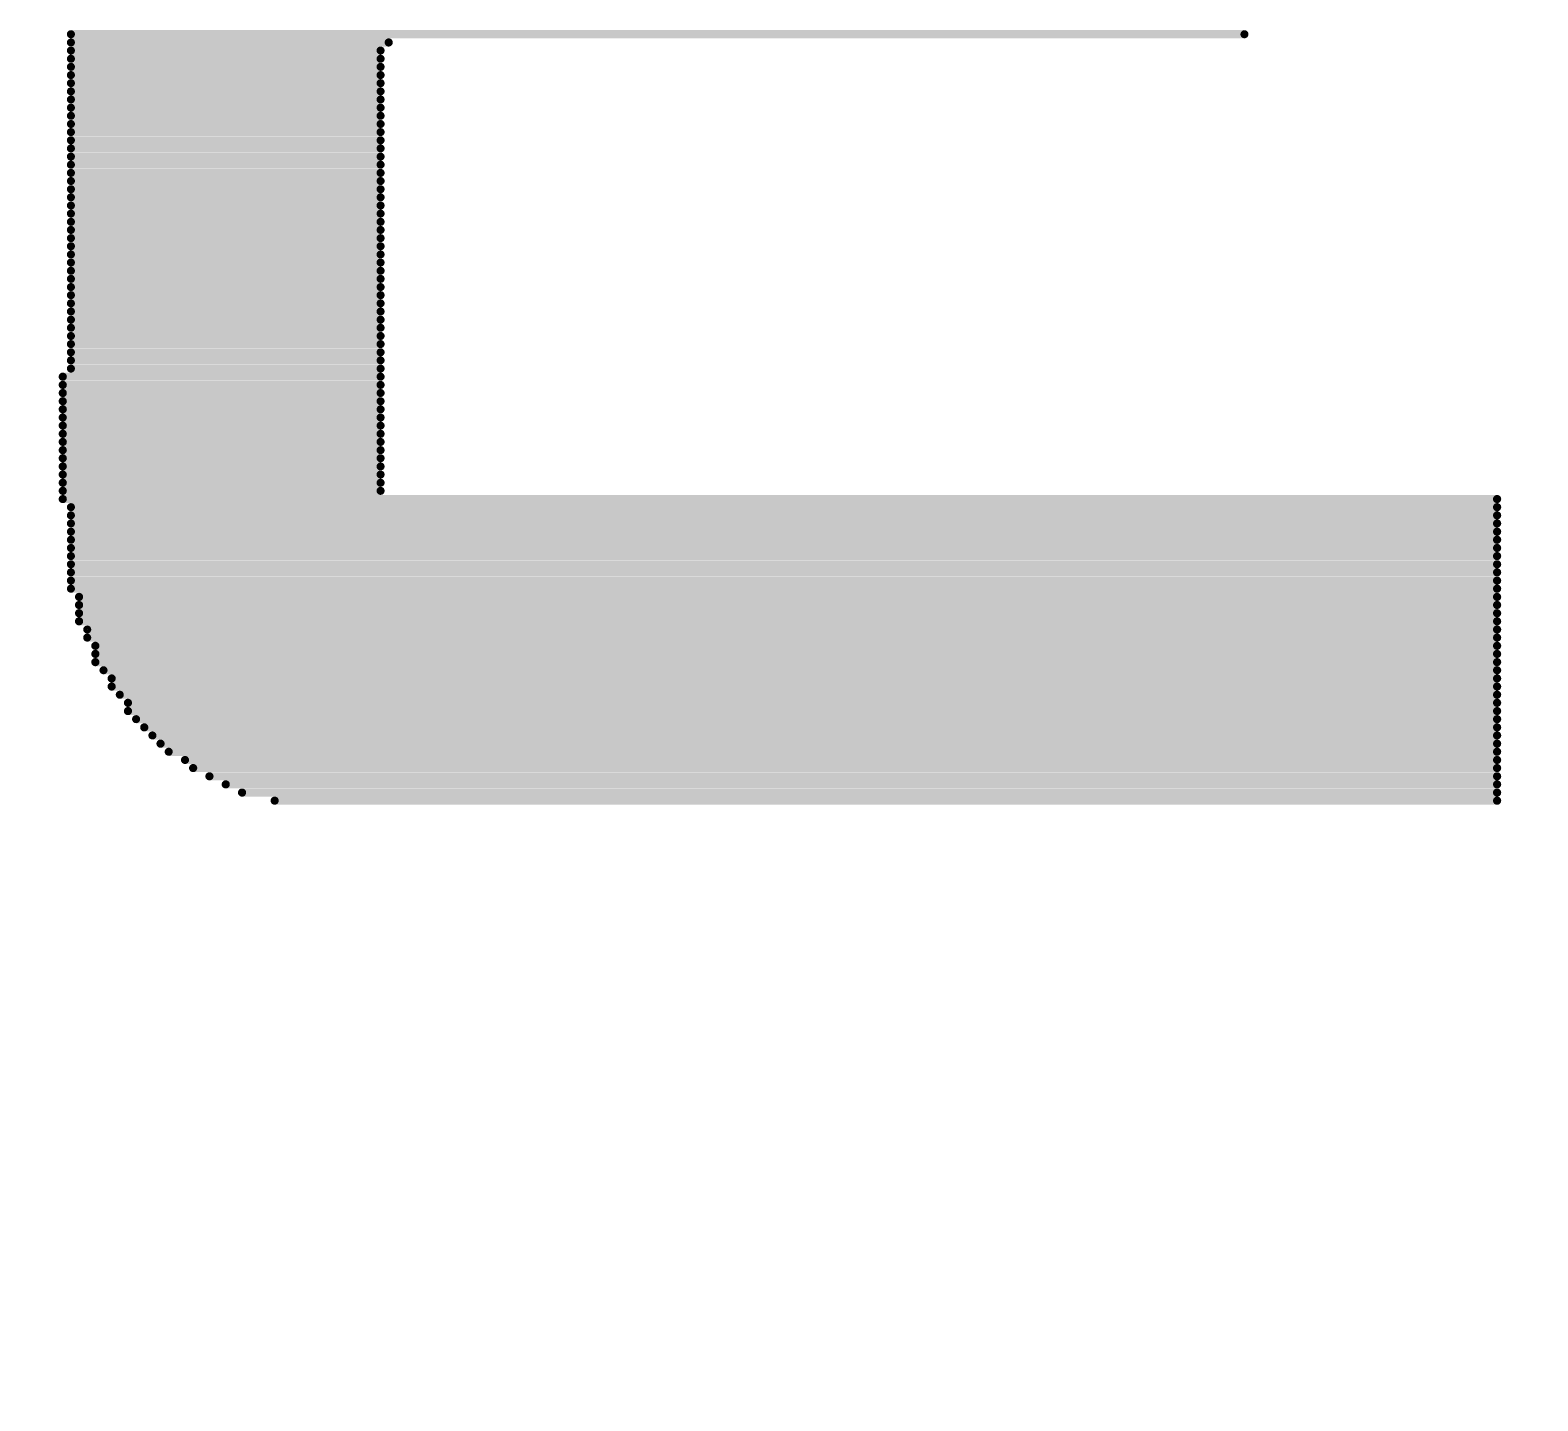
# Model space of a CAD drawing. Header units: millimetres. Extents: x -46.4 to 46.4, y -47.3 to 46.4.
# Drawn here: x -21.236 to -20.061, y -1.281 to -0.213 of the extents above; entities that cross this region are included whole.
import ezdxf

# ---------------------------------------------------------------- set-up
doc = ezdxf.new("R2010")
doc.units = ezdxf.units.MM
doc.layers.add('BottomOverlay', color=54, linetype='Continuous')
doc.layers.add('Mechanical1', color=6, linetype='Continuous')

# ---------------------------------------------------------------- blocks, each defined once
blk = doc.blocks.new('________2')
at = {"layer": 'BottomOverlay', "const_width": 0.00635}
for points in [[(2.7955, -3.2165), (3.7099, -3.2165)], [(2.7955, -3.2229), (3.0432, -3.2229)], [(2.7955, -3.2292), (3.0368, -3.2292)], [(2.7955, -3.2356), (3.0368, -3.2356)], [(2.7955, -3.2419), (3.0368, -3.2419)], [(2.7955, -3.2483), (3.0368, -3.2483)], [(2.7955, -3.2546), (3.0368, -3.2546)], [(2.7955, -3.261), (3.0368, -3.261)], [(2.7955, -3.2673), (3.0368, -3.2673)], [(2.7955, -3.2737), (3.0368, -3.2737)], [(2.7955, -3.28), (3.0368, -3.28)], [(2.7955, -3.2864), (3.0368, -3.2864)], [(2.7955, -3.2927), (3.0368, -3.2927)], [(2.7955, -3.2991), (3.0368, -3.2991)], [(2.7955, -3.3054), (3.0368, -3.3054)], [(2.7955, -3.3118), (3.0368, -3.3118)], [(2.7955, -3.3181), (3.0368, -3.3181)], [(2.7955, -3.3245), (3.0368, -3.3245)], [(2.7955, -3.3308), (3.0368, -3.3308)], [(2.7955, -3.3372), (3.0368, -3.3372)], [(2.7955, -3.3435), (3.0368, -3.3435)], [(2.7955, -3.3499), (3.0368, -3.3499)], [(2.7955, -3.3562), (3.0368, -3.3562)], [(2.7955, -3.3626), (3.0368, -3.3626)], [(2.7955, -3.3689), (3.0368, -3.3689)], [(2.7955, -3.3753), (3.0368, -3.3753)], [(2.7955, -3.3816), (3.0368, -3.3816)], [(2.7955, -3.388), (3.0368, -3.388)], [(2.7955, -3.3943), (3.0368, -3.3943)], [(2.7955, -3.4007), (3.0368, -3.4007)], [(2.7955, -3.407), (3.0368, -3.407)], [(2.7955, -3.4134), (3.0368, -3.4134)], [(2.7955, -3.4197), (3.0368, -3.4197)], [(2.7955, -3.4261), (3.0368, -3.4261)], [(2.7955, -3.4324), (3.0368, -3.4324)], [(2.7955, -3.4388), (3.0368, -3.4388)], [(2.7955, -3.4451), (3.0368, -3.4451)], [(2.7955, -3.4515), (3.0368, -3.4515)], [(2.7955, -3.4578), (3.0368, -3.4578)], [(2.7955, -3.4642), (3.0368, -3.4642)], [(2.7955, -3.4705), (3.0368, -3.4705)], [(2.7955, -3.4769), (3.0368, -3.4769)], [(2.7892, -3.4832), (3.0368, -3.4832)], [(2.7892, -3.4896), (3.0368, -3.4896)], [(2.7892, -3.4959), (3.0368, -3.4959)], [(2.7892, -3.5023), (3.0368, -3.5023)], [(2.7892, -3.5086), (3.0368, -3.5086)], [(2.7892, -3.515), (3.0368, -3.515)], [(2.7892, -3.5213), (3.0368, -3.5213)], [(2.7892, -3.5277), (3.0368, -3.5277)], [(2.7892, -3.534), (3.0368, -3.534)], [(2.7892, -3.5404), (3.0368, -3.5404)], [(2.7892, -3.5467), (3.0368, -3.5467)], [(2.7892, -3.5531), (3.0368, -3.5531)], [(2.7892, -3.5594), (3.0368, -3.5594)], [(2.7892, -3.5658), (3.0368, -3.5658)], [(2.7892, -3.5721), (3.0368, -3.5721)], [(2.7892, -3.5785), (3.9068, -3.5785)], [(2.7955, -3.5848), (3.9068, -3.5848)], [(2.7955, -3.5912), (3.9068, -3.5912)], [(2.7955, -3.5975), (3.9068, -3.5975)], [(2.7955, -3.6039), (3.9068, -3.6039)], [(2.7955, -3.6102), (3.9068, -3.6102)], [(2.7955, -3.6166), (3.9068, -3.6166)], [(2.7955, -3.6229), (3.9068, -3.6229)], [(2.7955, -3.6293), (3.9068, -3.6293)], [(2.7955, -3.6356), (3.9068, -3.6356)], [(2.7955, -3.642), (3.9068, -3.642)], [(2.7955, -3.6483), (3.9068, -3.6483)], [(2.8019, -3.6547), (3.9068, -3.6547)], [(2.8019, -3.661), (3.9068, -3.661)], [(2.8019, -3.6674), (3.9068, -3.6674)], [(2.8019, -3.6737), (3.9068, -3.6737)], [(2.8082, -3.6801), (3.9068, -3.6801)], [(2.8082, -3.6864), (3.9068, -3.6864)], [(2.8146, -3.6928), (3.9068, -3.6928)], [(2.8146, -3.6991), (3.9068, -3.6991)], [(2.8146, -3.7055), (3.9068, -3.7055)], [(2.8209, -3.7118), (3.9068, -3.7118)], [(2.8273, -3.7182), (3.9068, -3.7182)], [(2.8273, -3.7245), (3.9068, -3.7245)], [(2.8336, -3.7309), (3.9068, -3.7309)], [(2.84, -3.7372), (3.9068, -3.7372)], [(2.84, -3.7436), (3.9068, -3.7436)], [(2.8463, -3.7499), (3.9068, -3.7499)], [(2.8527, -3.7563), (3.9068, -3.7563)], [(2.859, -3.7626), (3.9068, -3.7626)], [(2.8654, -3.769), (3.9068, -3.769)], [(2.8717, -3.7753), (3.9068, -3.7753)], [(2.8844, -3.7817), (3.9068, -3.7817)], [(2.8908, -3.788), (3.9068, -3.788)], [(2.9035, -3.7944), (3.9068, -3.7944)], [(2.9162, -3.8007), (3.9068, -3.8007)], [(2.9289, -3.8071), (3.9068, -3.8071)], [(2.9543, -3.8134), (3.9068, -3.8134)]]:
    blk.add_lwpolyline(points, dxfattribs=at)
at = {"layer": 'BottomOverlay', "const_width": 0.00317}
for points in [[(2.794, -3.2165, 1), (2.7971, -3.2165, 1)], [(3.7084, -3.2165, 1), (3.7115, -3.2165, 1)], [(2.794, -3.2229, 1), (2.7971, -3.2229, 1)], [(2.794, -3.2292, 1), (2.7971, -3.2292, 1)], [(3.0353, -3.2292, 1), (3.0384, -3.2292, 1)], [(3.0416, -3.2229, 1), (3.0448, -3.2229, 1)], [(2.794, -3.2356, 1), (2.7971, -3.2356, 1)], [(2.794, -3.2419, 1), (2.7971, -3.2419, 1)], [(3.0353, -3.2356, 1), (3.0384, -3.2356, 1)], [(3.0353, -3.2419, 1), (3.0384, -3.2419, 1)], [(2.794, -3.2483, 1), (2.7971, -3.2483, 1)], [(2.794, -3.2546, 1), (2.7971, -3.2546, 1)], [(3.0353, -3.2483, 1), (3.0384, -3.2483, 1)], [(3.0353, -3.2546, 1), (3.0384, -3.2546, 1)], [(2.794, -3.261, 1), (2.7971, -3.261, 1)], [(2.794, -3.2673, 1), (2.7971, -3.2673, 1)], [(3.0353, -3.261, 1), (3.0384, -3.261, 1)], [(3.0353, -3.2673, 1), (3.0384, -3.2673, 1)], [(2.794, -3.2737, 1), (2.7971, -3.2737, 1)], [(2.794, -3.28, 1), (2.7971, -3.28, 1)], [(3.0353, -3.2737, 1), (3.0384, -3.2737, 1)], [(3.0353, -3.28, 1), (3.0384, -3.28, 1)], [(2.794, -3.2864, 1), (2.7971, -3.2864, 1)], [(3.0353, -3.2864, 1), (3.0384, -3.2864, 1)], [(2.794, -3.2927, 1), (2.7971, -3.2927, 1)], [(2.794, -3.2991, 1), (2.7971, -3.2991, 1)], [(3.0353, -3.2927, 1), (3.0384, -3.2927, 1)], [(3.0353, -3.2991, 1), (3.0384, -3.2991, 1)], [(2.794, -3.3054, 1), (2.7971, -3.3054, 1)], [(2.794, -3.3118, 1), (2.7971, -3.3118, 1)], [(3.0353, -3.3054, 1), (3.0384, -3.3054, 1)], [(3.0353, -3.3118, 1), (3.0384, -3.3118, 1)], [(2.794, -3.3181, 1), (2.7971, -3.3181, 1)], [(2.794, -3.3245, 1), (2.7971, -3.3245, 1)], [(3.0353, -3.3181, 1), (3.0384, -3.3181, 1)], [(3.0353, -3.3245, 1), (3.0384, -3.3245, 1)], [(2.794, -3.3308, 1), (2.7971, -3.3308, 1)], [(2.794, -3.3372, 1), (2.7971, -3.3372, 1)], [(3.0353, -3.3308, 1), (3.0384, -3.3308, 1)], [(3.0353, -3.3372, 1), (3.0384, -3.3372, 1)], [(2.794, -3.3435, 1), (2.7971, -3.3435, 1)], [(2.794, -3.3499, 1), (2.7971, -3.3499, 1)], [(3.0353, -3.3435, 1), (3.0384, -3.3435, 1)], [(3.0353, -3.3499, 1), (3.0384, -3.3499, 1)], [(2.794, -3.3562, 1), (2.7971, -3.3562, 1)], [(2.794, -3.3626, 1), (2.7971, -3.3626, 1)], [(3.0353, -3.3562, 1), (3.0384, -3.3562, 1)], [(3.0353, -3.3626, 1), (3.0384, -3.3626, 1)], [(2.794, -3.3689, 1), (2.7971, -3.3689, 1)], [(3.0353, -3.3689, 1), (3.0384, -3.3689, 1)], [(2.794, -3.3753, 1), (2.7971, -3.3753, 1)], [(2.794, -3.3816, 1), (2.7971, -3.3816, 1)], [(3.0353, -3.3753, 1), (3.0384, -3.3753, 1)], [(3.0353, -3.3816, 1), (3.0384, -3.3816, 1)], [(2.794, -3.388, 1), (2.7971, -3.388, 1)], [(2.794, -3.3943, 1), (2.7971, -3.3943, 1)], [(3.0353, -3.388, 1), (3.0384, -3.388, 1)], [(3.0353, -3.3943, 1), (3.0384, -3.3943, 1)], [(2.794, -3.4007, 1), (2.7971, -3.4007, 1)], [(2.794, -3.407, 1), (2.7971, -3.407, 1)], [(3.0353, -3.4007, 1), (3.0384, -3.4007, 1)], [(3.0353, -3.407, 1), (3.0384, -3.407, 1)], [(2.794, -3.4134, 1), (2.7971, -3.4134, 1)], [(2.794, -3.4197, 1), (2.7971, -3.4197, 1)], [(3.0353, -3.4134, 1), (3.0384, -3.4134, 1)], [(3.0353, -3.4197, 1), (3.0384, -3.4197, 1)], [(2.794, -3.4261, 1), (2.7971, -3.4261, 1)], [(2.794, -3.4324, 1), (2.7971, -3.4324, 1)], [(3.0353, -3.4261, 1), (3.0384, -3.4261, 1)], [(3.0353, -3.4324, 1), (3.0384, -3.4324, 1)], [(2.794, -3.4388, 1), (2.7971, -3.4388, 1)], [(2.794, -3.4451, 1), (2.7971, -3.4451, 1)], [(3.0353, -3.4388, 1), (3.0384, -3.4388, 1)], [(3.0353, -3.4451, 1), (3.0384, -3.4451, 1)], [(2.794, -3.4515, 1), (2.7971, -3.4515, 1)], [(3.0353, -3.4515, 1), (3.0384, -3.4515, 1)], [(2.794, -3.4578, 1), (2.7971, -3.4578, 1)], [(2.794, -3.4642, 1), (2.7971, -3.4642, 1)], [(3.0353, -3.4578, 1), (3.0384, -3.4578, 1)], [(3.0353, -3.4642, 1), (3.0384, -3.4642, 1)], [(2.794, -3.4705, 1), (2.7971, -3.4705, 1)], [(2.794, -3.4769, 1), (2.7971, -3.4769, 1)], [(3.0353, -3.4705, 1), (3.0384, -3.4705, 1)], [(3.0353, -3.4769, 1), (3.0384, -3.4769, 1)], [(2.7876, -3.4832, 1), (2.7908, -3.4832, 1)], [(2.7876, -3.4896, 1), (2.7908, -3.4896, 1)], [(3.0353, -3.4832, 1), (3.0384, -3.4832, 1)], [(3.0353, -3.4896, 1), (3.0384, -3.4896, 1)], [(2.7876, -3.4959, 1), (2.7908, -3.4959, 1)], [(2.7876, -3.5023, 1), (2.7908, -3.5023, 1)], [(3.0353, -3.4959, 1), (3.0384, -3.4959, 1)], [(3.0353, -3.5023, 1), (3.0384, -3.5023, 1)], [(2.7876, -3.5086, 1), (2.7908, -3.5086, 1)], [(2.7876, -3.515, 1), (2.7908, -3.515, 1)], [(3.0353, -3.5086, 1), (3.0384, -3.5086, 1)], [(3.0353, -3.515, 1), (3.0384, -3.515, 1)], [(2.7876, -3.5213, 1), (2.7908, -3.5213, 1)], [(3.0353, -3.5213, 1), (3.0384, -3.5213, 1)], [(2.7876, -3.5277, 1), (2.7908, -3.5277, 1)], [(2.7876, -3.534, 1), (2.7908, -3.534, 1)], [(3.0353, -3.5277, 1), (3.0384, -3.5277, 1)], [(3.0353, -3.534, 1), (3.0384, -3.534, 1)], [(2.7876, -3.5404, 1), (2.7908, -3.5404, 1)], [(2.7876, -3.5467, 1), (2.7908, -3.5467, 1)], [(3.0353, -3.5404, 1), (3.0384, -3.5404, 1)], [(3.0353, -3.5467, 1), (3.0384, -3.5467, 1)], [(2.7876, -3.5531, 1), (2.7908, -3.5531, 1)], [(2.7876, -3.5594, 1), (2.7908, -3.5594, 1)], [(3.0353, -3.5531, 1), (3.0384, -3.5531, 1)], [(3.0353, -3.5594, 1), (3.0384, -3.5594, 1)], [(2.7876, -3.5658, 1), (2.7908, -3.5658, 1)], [(2.7876, -3.5721, 1), (2.7908, -3.5721, 1)], [(3.0353, -3.5658, 1), (3.0384, -3.5658, 1)], [(3.0353, -3.5721, 1), (3.0384, -3.5721, 1)], [(2.7876, -3.5785, 1), (2.7908, -3.5785, 1)], [(2.794, -3.5848, 1), (2.7971, -3.5848, 1)], [(3.9052, -3.5785, 1), (3.9084, -3.5785, 1)], [(3.9052, -3.5848, 1), (3.9084, -3.5848, 1)], [(2.794, -3.5912, 1), (2.7971, -3.5912, 1)], [(2.794, -3.5975, 1), (2.7971, -3.5975, 1)], [(3.9052, -3.5912, 1), (3.9084, -3.5912, 1)], [(3.9052, -3.5975, 1), (3.9084, -3.5975, 1)], [(2.794, -3.6039, 1), (2.7971, -3.6039, 1)], [(3.9052, -3.6039, 1), (3.9084, -3.6039, 1)], [(2.794, -3.6102, 1), (2.7971, -3.6102, 1)], [(2.794, -3.6166, 1), (2.7971, -3.6166, 1)], [(3.9052, -3.6102, 1), (3.9084, -3.6102, 1)], [(3.9052, -3.6166, 1), (3.9084, -3.6166, 1)], [(2.794, -3.6229, 1), (2.7971, -3.6229, 1)], [(2.794, -3.6293, 1), (2.7971, -3.6293, 1)], [(3.9052, -3.6229, 1), (3.9084, -3.6229, 1)], [(3.9052, -3.6293, 1), (3.9084, -3.6293, 1)], [(2.794, -3.6356, 1), (2.7971, -3.6356, 1)], [(2.794, -3.642, 1), (2.7971, -3.642, 1)], [(3.9052, -3.6356, 1), (3.9084, -3.6356, 1)], [(3.9052, -3.642, 1), (3.9084, -3.642, 1)], [(2.794, -3.6483, 1), (2.7971, -3.6483, 1)], [(2.8003, -3.6547, 1), (2.8035, -3.6547, 1)], [(3.9052, -3.6483, 1), (3.9084, -3.6483, 1)], [(3.9052, -3.6547, 1), (3.9084, -3.6547, 1)], [(2.8003, -3.661, 1), (2.8035, -3.661, 1)], [(2.8003, -3.6674, 1), (2.8035, -3.6674, 1)], [(3.9052, -3.661, 1), (3.9084, -3.661, 1)], [(3.9052, -3.6674, 1), (3.9084, -3.6674, 1)], [(2.8003, -3.6737, 1), (2.8035, -3.6737, 1)], [(2.8067, -3.6801, 1), (2.8098, -3.6801, 1)], [(3.9052, -3.6737, 1), (3.9084, -3.6737, 1)], [(3.9052, -3.6801, 1), (3.9084, -3.6801, 1)], [(2.8067, -3.6864, 1), (2.8098, -3.6864, 1)], [(3.9052, -3.6864, 1), (3.9084, -3.6864, 1)], [(2.813, -3.6928, 1), (2.8162, -3.6928, 1)], [(2.813, -3.6991, 1), (2.8162, -3.6991, 1)], [(3.9052, -3.6928, 1), (3.9084, -3.6928, 1)], [(3.9052, -3.6991, 1), (3.9084, -3.6991, 1)], [(2.813, -3.7055, 1), (2.8162, -3.7055, 1)], [(2.8194, -3.7118, 1), (2.8225, -3.7118, 1)], [(3.9052, -3.7055, 1), (3.9084, -3.7055, 1)], [(3.9052, -3.7118, 1), (3.9084, -3.7118, 1)], [(2.8257, -3.7182, 1), (2.8289, -3.7182, 1)], [(2.8257, -3.7245, 1), (2.8289, -3.7245, 1)], [(3.9052, -3.7182, 1), (3.9084, -3.7182, 1)], [(3.9052, -3.7245, 1), (3.9084, -3.7245, 1)], [(2.8321, -3.7309, 1), (2.8352, -3.7309, 1)], [(2.8384, -3.7372, 1), (2.8416, -3.7372, 1)], [(3.9052, -3.7309, 1), (3.9084, -3.7309, 1)], [(3.9052, -3.7372, 1), (3.9084, -3.7372, 1)], [(2.8384, -3.7436, 1), (2.8416, -3.7436, 1)], [(2.8448, -3.7499, 1), (2.8479, -3.7499, 1)], [(3.9052, -3.7436, 1), (3.9084, -3.7436, 1)], [(3.9052, -3.7499, 1), (3.9084, -3.7499, 1)], [(2.8511, -3.7563, 1), (2.8543, -3.7563, 1)], [(3.9052, -3.7563, 1), (3.9084, -3.7563, 1)], [(2.8575, -3.7626, 1), (2.8606, -3.7626, 1)], [(2.8638, -3.769, 1), (2.867, -3.769, 1)], [(3.9052, -3.7626, 1), (3.9084, -3.7626, 1)], [(3.9052, -3.769, 1), (3.9084, -3.769, 1)], [(2.8702, -3.7753, 1), (2.8733, -3.7753, 1)], [(2.8829, -3.7817, 1), (2.886, -3.7817, 1)], [(3.9052, -3.7753, 1), (3.9084, -3.7753, 1)], [(3.9052, -3.7817, 1), (3.9084, -3.7817, 1)], [(2.8892, -3.788, 1), (2.8924, -3.788, 1)], [(2.9019, -3.7944, 1), (2.9051, -3.7944, 1)], [(3.9052, -3.788, 1), (3.9084, -3.788, 1)], [(3.9052, -3.7944, 1), (3.9084, -3.7944, 1)], [(2.9146, -3.8007, 1), (2.9178, -3.8007, 1)], [(2.9273, -3.8071, 1), (2.9305, -3.8071, 1)], [(3.9052, -3.8007, 1), (3.9084, -3.8007, 1)], [(3.9052, -3.8071, 1), (3.9084, -3.8071, 1)], [(2.9527, -3.8134, 1), (2.9559, -3.8134, 1)], [(3.9052, -3.8134, 1), (3.9084, -3.8134, 1)]]:
    blk.add_lwpolyline(points, format="xyb", close=True, dxfattribs=at)

msp = doc.modelspace()

# ---------------------------------------------------------------- linework, layer by layer
at = {"layer": 'BottomOverlay', "const_width": 0.508}
msp.add_lwpolyline([(-12.3943, -8.4487, -0.221527), (-28.929, -0.9392)], format="xyb", dxfattribs=at)
at = {"layer": 'Mechanical1', "const_width": 0.254}
msp.add_lwpolyline([(0, -46.2567, -0.414214), (-46.2567, 0)], format="xyb", dxfattribs=at)

# ---------------------------------------------------------------- block references
at = {"rotation": 360}
msp.add_blockref('________2', (-24, 3), dxfattribs=at)

doc.saveas('drawing.dxf')
